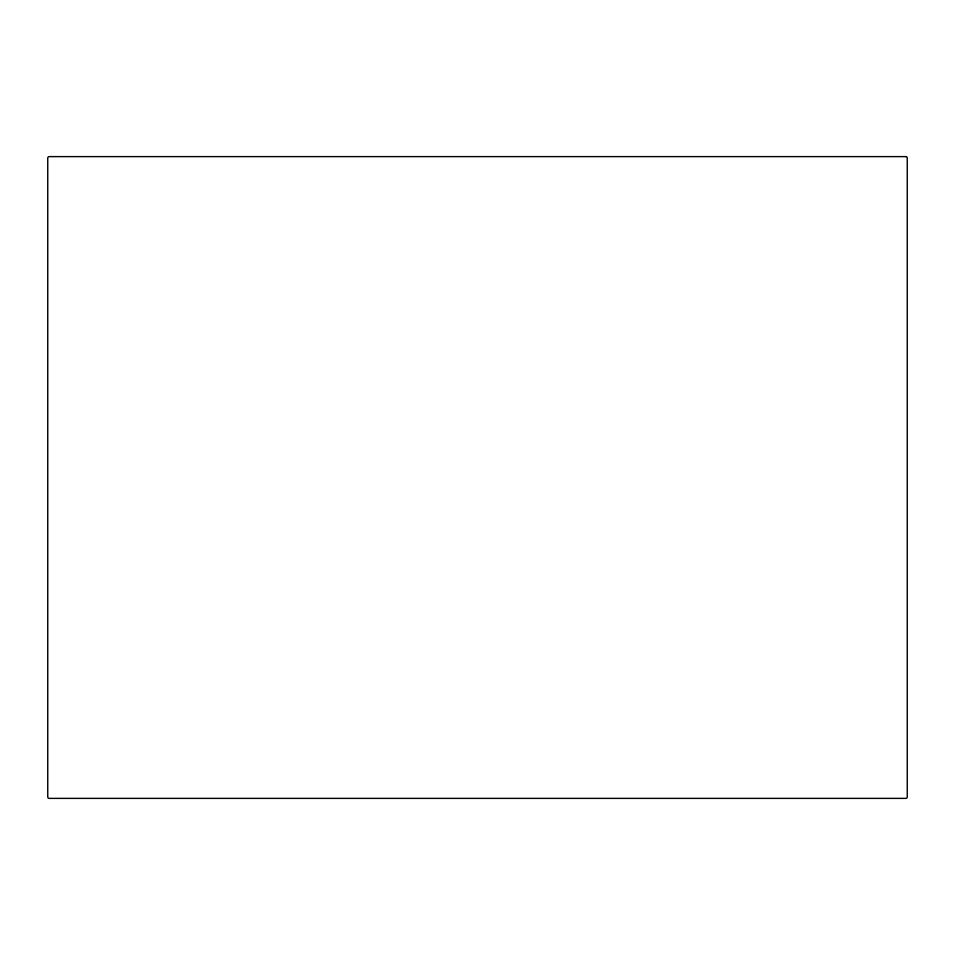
<?xml version="1.0" encoding="UTF-8"?>
<svg xmlns="http://www.w3.org/2000/svg" width="955" height="955" viewBox="0 0 955 955"><rect width="100%" height="100%" fill="white"/><g stroke="black" fill="none" stroke-linecap="round" stroke-linejoin="round"><path stroke-width="1.43" d="M905.817 156.62L49.183 156.62A1.433 1.433 0 0 0 47.75 158.053L47.75 796.948A1.433 1.433 0 0 0 49.183 798.38L905.817 798.38A1.433 1.433 0 0 0 907.25 796.948L907.25 158.053A1.433 1.433 0 0 0 905.817 156.62"/></g></svg>
